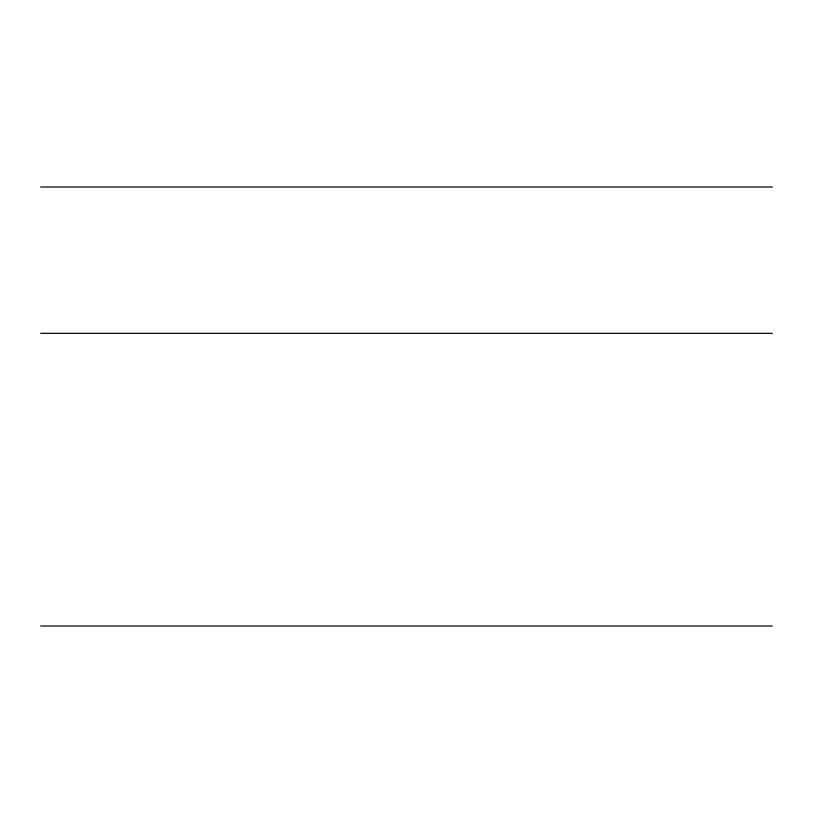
<?xml version="1.0" encoding="UTF-8"?>
<svg xmlns="http://www.w3.org/2000/svg" width="813" height="813" viewBox="0 0 813 813"><rect width="100%" height="100%" fill="white"/><g stroke="black" fill="none" stroke-linecap="round" stroke-linejoin="round"><path stroke-width="1.22" d="M40.65 186.99L772.35 186.99M40.65 333.33L772.35 333.33M40.65 626.01L772.35 626.01"/></g></svg>
